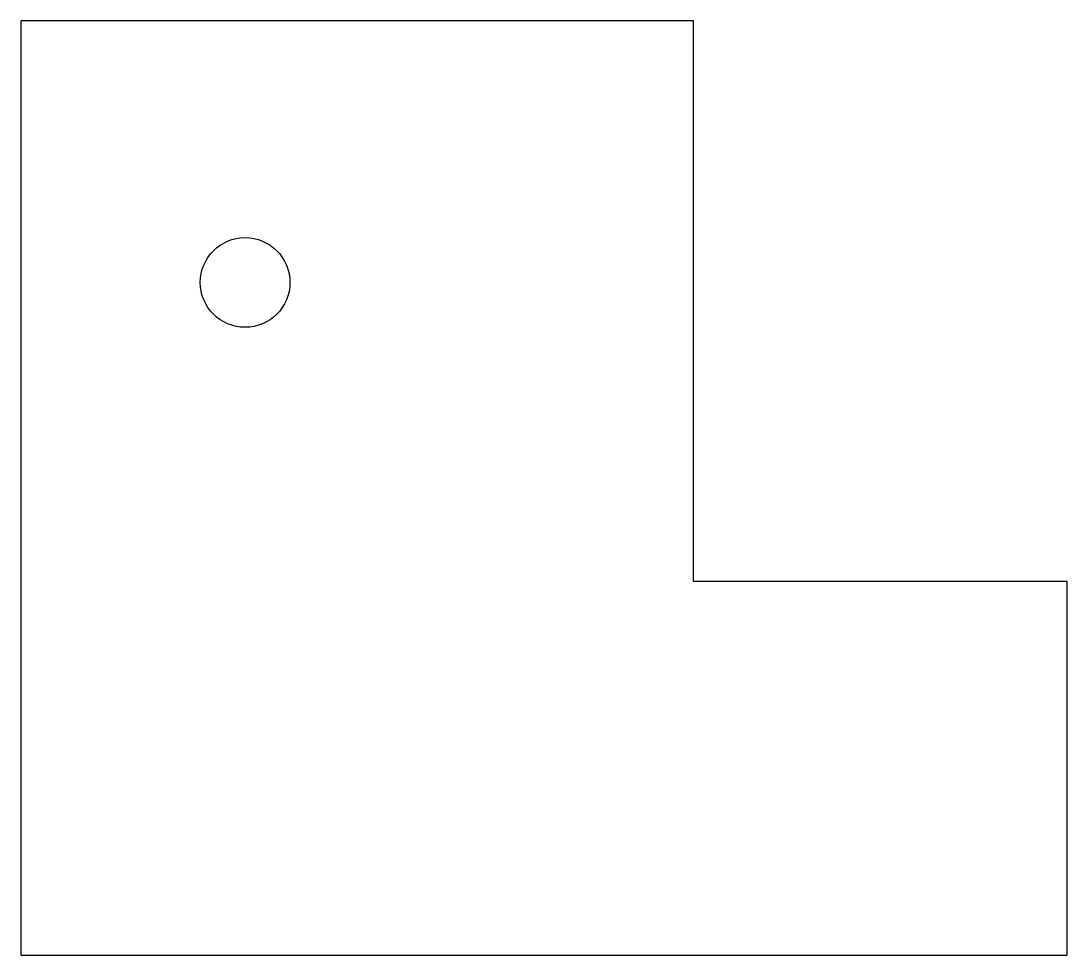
# Model space of a CAD drawing. Header units: millimetres. Extents: x 0 to 1400, y 0 to 1250.
import ezdxf

# ---------------------------------------------------------------- set-up
doc = ezdxf.new("R2010")
doc.units = ezdxf.units.MM

msp = doc.modelspace()

# ---------------------------------------------------------------- linework, layer by layer
msp.add_lwpolyline([(0, 0), (1400, 0), (1400, 500), (900, 500), (900, 1250), (0, 1250)], close=True)
msp.add_circle((300, 900), 60)

doc.saveas('drawing.dxf')
